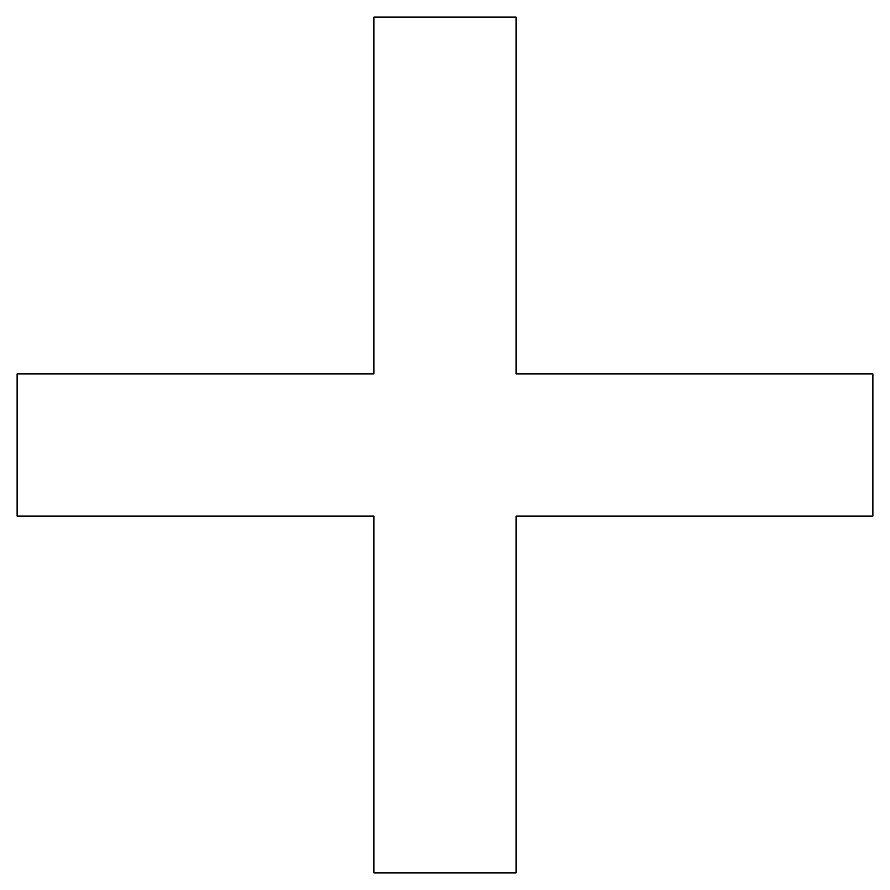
# Model space of a CAD drawing. Extents: x -138 to 979, y -42 to 1231.
# Drawn here: x 363.8 to 423.8, y 345.2 to 405.2 of the extents above; entities that cross this region are included whole.
import ezdxf

# ---------------------------------------------------------------- set-up
doc = ezdxf.new("R2010")
doc.units = 0

msp = doc.modelspace()

# ---------------------------------------------------------------- linework, layer by layer
at = {"color": 7, "lineweight": 35}
for p, q in [((388.803, 405.249), (388.803, 380.249)), ((398.803, 380.249), (398.803, 405.249)), ((388.803, 380.249), (363.803, 380.249)), ((423.803, 380.249), (398.803, 380.249)), ((363.803, 370.249), (388.803, 370.249)), ((388.803, 370.249), (388.803, 345.249)), ((398.803, 345.249), (398.803, 370.249)), ((398.803, 370.249), (423.803, 370.249))]:
    msp.add_line(p, q, dxfattribs=at)
at = {"color": 7, "lineweight": 35, "ltscale": 0.25}
for p, q in [((398.803, 405.249), (388.803, 405.249)), ((363.803, 380.249), (363.803, 370.249)), ((423.803, 370.249), (423.803, 380.249)), ((388.803, 345.249), (398.803, 345.249))]:
    msp.add_line(p, q, dxfattribs=at)

doc.saveas('drawing.dxf')
